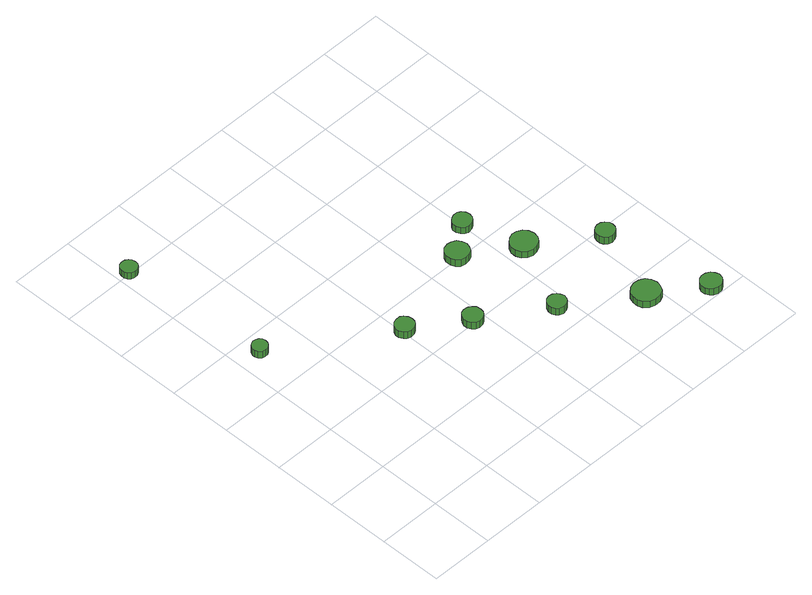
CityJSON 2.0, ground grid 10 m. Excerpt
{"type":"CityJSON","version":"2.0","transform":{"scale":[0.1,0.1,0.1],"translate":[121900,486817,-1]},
"CityObjects":{
"tree1":{"type":"SolitaryVegetationObject","attributes":{"function":"something"},"geometry":[{"type":"MultiSurface","lod":"1","boundaries":[[[0,1,2,3,4,5,6,7,8,9,10,11,12,13,14]],[[15,16,17,18,19,20,21,22,23,24,25,26,27,28,29]],[[0,29,28,1]],[[1,28,27,2]],[[2,27,26,3]],[[3,26,25,4]],[[4,25,24,5]],[[5,24,23,6]],[[6,23,22,7]],[[7,22,21,8]],[[8,21,20,9]],[[9,20,19,10]],[[10,19,18,11]],[[11,18,17,12]],[[12,17,16,13]],[[13,16,15,14]],[[14,15,29,0]]]}]},
"tree2":{"type":"SolitaryVegetationObject","attributes":{"function":"something"},"geometry":[{"type":"MultiSurface","lod":"1","boundaries":[[[30,31,32,33,34,35,36,37,38,39,40,41,42,43,44]],[[45,46,47,48,49,50,51,52,53,54,55,56,57,58,59]],[[30,59,58,31]],[[31,58,57,32]],[[32,57,56,33]],[[33,56,55,34]],[[34,55,54,35]],[[35,54,53,36]],[[36,53,52,37]],[[37,52,51,38]],[[38,51,50,39]],[[39,50,49,40]],[[40,49,48,41]],[[41,48,47,42]],[[42,47,46,43]],[[43,46,45,44]],[[44,45,59,30]]]}]},
"tree3":{"type":"SolitaryVegetationObject","attributes":{"function":"something"},"geometry":[{"type":"MultiSurface","lod":"1","boundaries":[[[60,61,62,63,64,65,66,67,68,69,70,71,72,73,74]],[[75,76,77,78,79,80,81,82,83,84,85,86,87,88,89]],[[60,89,88,61]],[[61,88,87,62]],[[62,87,86,63]],[[63,86,85,64]],[[64,85,84,65]],[[65,84,83,66]],[[66,83,82,67]],[[67,82,81,68]],[[68,81,80,69]],[[69,80,79,70]],[[70,79,78,71]],[[71,78,77,72]],[[72,77,76,73]],[[73,76,75,74]],[[74,75,89,60]]]}]},
"tree4":{"type":"SolitaryVegetationObject","attributes":{"function":"something"},"geometry":[{"type":"MultiSurface","lod":"1","boundaries":[[[90,91,92,93,94,95,96,97,98,99,100,101,102,103,104]],[[105,106,107,108,109,110,111,112,113,114,115,116,117,118,119]],[[90,119,118,91]],[[91,118,117,92]],[[92,117,116,93]],[[93,116,115,94]],[[94,115,114,95]],[[95,114,113,96]],[[96,113,112,97]],[[97,112,111,98]],[[98,111,110,99]],[[99,110,109,100]],[[100,109,108,101]],[[101,108,107,102]],[[102,107,106,103]],[[103,106,105,104]],[[104,105,119,90]]]}]},
"tree5":{"type":"SolitaryVegetationObject","attributes":{"function":"something"},"geometry":[{"type":"MultiSurface","lod":"1","boundaries":[[[120,121,122,123,124,125,126,127,128,129,130,131,132,133,134]],[[135,136,137,138,139,140,141,142,143,144,145,146,147,148,149]],[[120,149,148,121]],[[121,148,147,122]],[[122,147,146,123]],[[123,146,145,124]],[[124,145,144,125]],[[125,144,143,126]],[[126,143,142,127]],[[127,142,141,128]],[[128,141,140,129]],[[129,140,139,130]],[[130,139,138,131]],[[131,138,137,132]],[[132,137,136,133]],[[133,136,135,134]],[[134,135,149,120]]]}]},
"tree6":{"type":"SolitaryVegetationObject","attributes":{"function":"something"},"geometry":[{"type":"MultiSurface","lod":"1","boundaries":[[[150,151,152,153,154,155,156,157,158,159,160,161,162,163,164]],[[165,166,167,168,169,170,171,172,173,174,175,176,177,178,179]],[[150,179,178,151]],[[151,178,177,152]],[[152,177,176,153]],[[153,176,175,154]],[[154,175,174,155]],[[155,174,173,156]],[[156,173,172,157]],[[157,172,171,158]],[[158,171,170,159]],[[159,170,169,160]],[[160,169,168,161]],[[161,168,167,162]],[[162,167,166,163]],[[163,166,165,164]],[[164,165,179,150]]]}]},
"tree7":{"type":"SolitaryVegetationObject","attributes":{"function":"something"},"geometry":[{"type":"MultiSurface","lod":"1","boundaries":[[[180,181,182,183,184,185,186,187,188,189,190,191,192,193,194]],[[195,196,197,198,199,200,201,202,203,204,205,206,207,208,209]],[[180,209,208,181]],[[181,208,207,182]],[[182,207,206,183]],[[183,206,205,184]],[[184,205,204,185]],[[185,204,203,186]],[[186,203,202,187]],[[187,202,201,188]],[[188,201,200,189]],[[189,200,199,190]],[[190,199,198,191]],[[191,198,197,192]],[[192,197,196,193]],[[193,196,195,194]],[[194,195,209,180]]]}]},
"tree8":{"type":"SolitaryVegetationObject","attributes":{"function":"something"},"geometry":[{"type":"MultiSurface","lod":"1","boundaries":[[[210,211,212,213,214,215,216,217,218,219,220,221,222,223,224]],[[225,226,227,228,229,230,231,232,233,234,235,236,237,238,239]],[[210,239,238,211]],[[211,238,237,212]],[[212,237,236,213]],[[213,236,235,214]],[[214,235,234,215]],[[215,234,233,216]],[[216,233,232,217]],[[217,232,231,218]],[[218,231,230,219]],[[219,230,229,220]],[[220,229,228,221]],[[221,228,227,222]],[[222,227,226,223]],[[223,226,225,224]],[[224,225,239,210]]]}]},
"tree9":{"type":"SolitaryVegetationObject","attributes":{"function":"something"},"geometry":[{"type":"MultiSurface","lod":"1","boundaries":[[[240,241,242,243,244,245,246,247,248,249,250,251,252,253,254]],[[255,256,257,258,259,260,261,262,263,264,265,266,267,268,269]],[[240,269,268,241]],[[241,268,267,242]],[[242,267,266,243]],[[243,266,265,244]],[[244,265,264,245]],[[245,264,263,246]],[[246,263,262,247]],[[247,262,261,248]],[[248,261,260,249]],[[249,260,259,250]],[[250,259,258,251]],[[251,258,257,252]],[[252,257,256,253]],[[253,256,255,254]],[[254,255,269,240]]]}]},
"tree10":{"type":"SolitaryVegetationObject","attributes":{"function":"something"},"geometry":[{"type":"MultiSurface","lod":"1","boundaries":[[[270,271,272,273,274,275,276,277,278,279,280,281,282,283,284]],[[285,286,287,288,289,290,291,292,293,294,295,296,297,298,299]],[[270,299,298,271]],[[271,298,297,272]],[[272,297,296,273]],[[273,296,295,274]],[[274,295,294,275]],[[275,294,293,276]],[[276,293,292,277]],[[277,292,291,278]],[[278,291,290,279]],[[279,290,289,280]],[[280,289,288,281]],[[281,288,287,282]],[[282,287,286,283]],[[283,286,285,284]],[[284,285,299,270]]]}]},
"tree11":{"type":"SolitaryVegetationObject","attributes":{"function":"something"},"geometry":[{"type":"MultiSurface","lod":"1","boundaries":[[[300,301,302,303,304,305,306,307,308,309,310,311,312,313,314]],[[315,316,317,318,319,320,321,322,323,324,325,326,327,328,329]],[[300,329,328,301]],[[301,328,327,302]],[[302,327,326,303]],[[303,326,325,304]],[[304,325,324,305]],[[305,324,323,306]],[[306,323,322,307]],[[307,322,321,308]],[[308,321,320,309]],[[309,320,319,310]],[[310,319,318,311]],[[311,318,317,312]],[[312,317,316,313]],[[313,316,315,314]],[[314,315,329,300]]]}]}
},
"vertices":[
[50,372,20],[49,377,20],[46,381,20],[42,383,20],[37,384,20],[32,382,20],[28,379,20],[26,374,20],[26,369,20],[28,365,20],[32,361,20],[37,360,20],[42,360,20],[46,363,20],[49,367,20],[49,367,7],[46,363,7],[42,360,7],[37,360,7],[32,361,7],[28,365,7],[26,369,7],[26,374,7],[28,379,7],[32,382,7],[37,384,7],[42,383,7],[46,381,7],[49,377,7],[50,372,7],
[33,603,19],[32,609,19],[29,613,19],[24,616,19],[19,616,19],[14,615,19],[10,611,19],[8,606,19],[8,601,19],[10,596,19],[14,592,19],[19,591,19],[24,591,19],[29,594,19],[32,598,19],[32,598,7],[29,594,7],[24,591,7],[19,591,7],[14,592,7],[10,596,7],[8,601,7],[8,606,7],[10,611,7],[14,615,7],[19,616,7],[24,616,7],[29,613,7],[32,609,7],[33,603,7],
[219,258,20],[218,264,20],[214,270,20],[209,273,20],[202,273,20],[196,271,20],[192,267,20],[189,261,20],[189,255,20],[192,249,20],[196,245,20],[202,243,20],[209,244,20],[214,247,20],[218,252,20],[218,252,7],[214,247,7],[209,244,7],[202,243,7],[196,245,7],[192,249,7],[189,255,7],[189,261,7],[192,267,7],[196,271,7],[202,273,7],[209,273,7],[214,270,7],[218,264,7],[219,258,7],
[297,204,20],[296,211,20],[292,216,20],[287,219,20],[280,220,20],[274,218,20],[270,213,20],[267,208,20],[267,201,20],[270,195,20],[274,191,20],[280,189,20],[287,190,20],[292,193,20],[296,198,20],[296,198,7],[292,193,7],[287,190,7],[280,189,7],[274,191,7],[270,195,7],[267,201,7],[267,208,7],[270,213,7],[274,218,7],[280,220,7],[287,219,7],[292,216,7],[296,211,7],[297,204,7],
[395,140,20],[393,146,20],[390,151,20],[385,154,20],[379,155,20],[373,153,20],[369,149,20],[366,143,20],[366,137,20],[369,132,20],[373,128,20],[379,126,20],[385,127,20],[390,130,20],[393,134,20],[393,134,7],[390,130,7],[385,127,7],[379,126,7],[373,128,7],[369,132,7],[366,137,7],[366,143,7],[369,149,7],[373,153,7],[379,155,7],[385,154,7],[390,151,7],[393,146,7],[395,140,7],
[372,304,20],[370,311,20],[366,318,20],[359,321,20],[352,322,20],[344,320,20],[339,315,20],[336,308,20],[336,300,20],[339,293,20],[344,288,20],[352,286,20],[359,287,20],[366,290,20],[370,297,20],[370,297,7],[366,290,7],[359,287,7],[352,286,7],[344,288,7],[339,293,7],[336,300,7],[336,308,7],[339,315,7],[344,320,7],[352,322,7],[359,321,7],[366,318,7],[370,311,7],[372,304,7],
[502,68,19],[500,77,19],[495,85,19],[487,89,19],[478,90,19],[469,87,19],[462,81,19],[459,73,19],[459,64,19],[462,56,19],[469,50,19],[478,47,19],[487,48,19],[495,52,19],[500,60,19],[500,60,7],[495,52,7],[487,48,7],[478,47,7],[469,50,7],[462,56,7],[459,64,7],[459,73,7],[462,81,7],[469,87,7],[478,90,7],[487,89,7],[495,85,7],[500,77,7],[502,68,7],
[415,340,19],[414,347,19],[410,352,19],[405,355,19],[398,355,19],[393,353,19],[388,349,19],[385,344,19],[385,337,19],[388,332,19],[393,327,19],[398,325,19],[405,326,19],[410,329,19],[414,334,19],[414,334,7],[410,329,7],[405,326,7],[398,325,7],[393,327,7],[388,332,7],[385,337,7],[385,344,7],[388,349,7],[393,353,7],[398,355,7],[405,355,7],[410,352,7],[414,347,7],[415,340,7],
[451,252,19],[449,261,19],[444,268,19],[436,272,19],[428,273,19],[420,270,19],[413,264,19],[410,257,19],[410,248,19],[413,240,19],[420,234,19],[428,232,19],[436,233,19],[444,237,19],[449,244,19],[449,244,7],[444,237,7],[436,233,7],[428,232,7],[420,234,7],[413,240,7],[410,248,7],[410,257,7],[413,264,7],[420,270,7],[428,273,7],[436,272,7],[444,268,7],[449,261,7],[451,252,7],
[572,18,19],[570,24,19],[566,30,19],[560,33,19],[553,34,19],[547,32,19],[542,27,19],[539,21,19],[539,14,19],[542,8,19],[547,4,19],[553,2,19],[560,2,19],[566,6,19],[570,11,19],[570,11,7],[566,6,7],[560,2,7],[553,2,7],[547,4,7],[542,8,7],[539,14,7],[539,21,7],[542,27,7],[547,32,7],[553,34,7],[560,33,7],[566,30,7],[570,24,7],[572,18,7],
[537,187,20],[536,193,20],[532,198,20],[527,201,20],[521,202,20],[515,200,20],[510,196,20],[508,190,20],[508,184,20],[510,178,20],[515,174,20],[521,172,20],[527,173,20],[532,176,20],[536,181,20],[536,181,7],[532,176,7],[527,173,7],[521,172,7],[515,174,7],[510,178,7],[508,184,7],[508,190,7],[510,196,7],[515,200,7],[521,202,7],[527,201,7],[532,198,7],[536,193,7],[537,187,7]
]}
